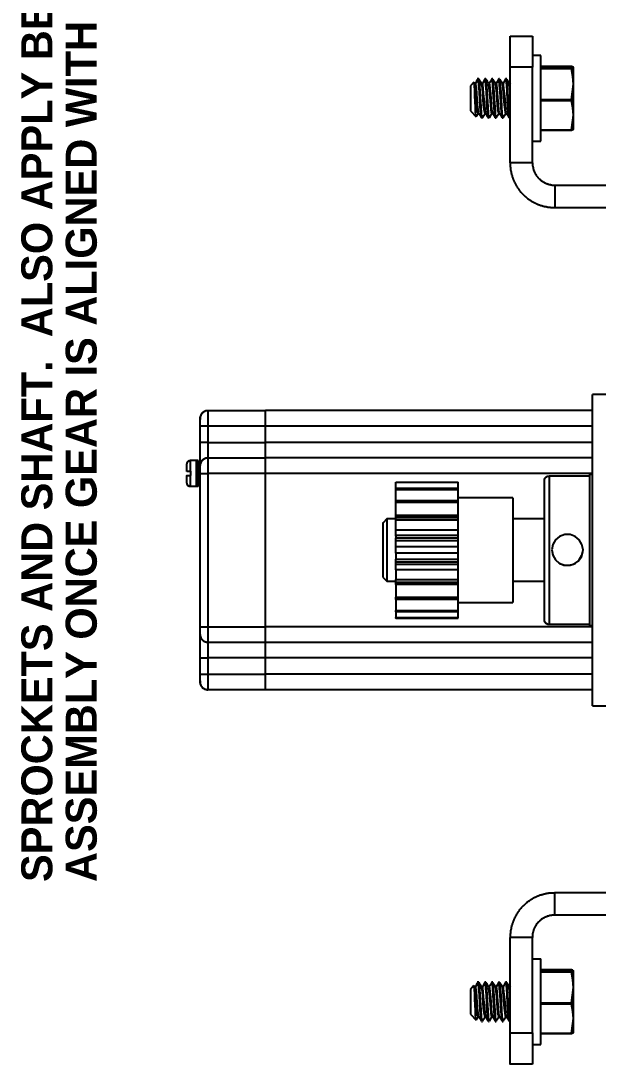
# Model space of a CAD drawing. Header units: inches. Extents: x 0 to 11, y 0.3 to 17.
# Drawn here: x 5.515 to 7.834, y 4.508 to 8.695 of the extents above; entities that cross this region are included whole.
import ezdxf

# ---------------------------------------------------------------- set-up
doc = ezdxf.new("R2010")
doc.units = ezdxf.units.IN
doc.header["$MEASUREMENT"] = 0
doc.layers.add('Layer 1', color=7, linetype='Continuous')

msp = doc.modelspace()

# ---------------------------------------------------------------- linework, layer by layer
at = {"layer": 'Layer 1', "color": 7, "lineweight": 25, "true_color": 0xffffff}
for points in [[(7.5708, 8.5083), (7.4808, 8.5083), (7.4808, 8.6333)], [(7.4808, 8.6333), (7.5708, 8.6333)], [(7.5708, 8.6333), (7.5708, 8.5083)], [(7.6033, 8.555), (7.5708, 8.555)], [(7.6033, 8.555), (7.6033, 8.5558)], [(7.6033, 8.2117), (7.6033, 8.555)], [(7.4808, 8.125), (7.4808, 8.5083)], [(7.5708, 8.125), (7.5708, 8.5083)], [(7.7267, 8.5117), (7.6033, 8.5117)], [(7.6033, 8.505), (7.7267, 8.505)], [(7.7267, 8.5025), (7.6033, 8.5025)], [(7.735, 8.5083), (7.7317, 8.51), (7.7267, 8.5117)], [(7.7267, 8.505), (7.7292, 8.5058), (7.735, 8.5083)], [(7.7267, 8.5025), (7.7267, 8.505)], [(7.735, 8.4408), (7.7325, 8.4717), (7.7267, 8.5025)], [(7.735, 8.5083), (7.735, 8.5092)], [(7.735, 8.5083), (7.735, 8.5092)], [(7.735, 8.4408), (7.735, 8.5083)], [(7.3517, 8.4617), (7.3458, 8.4525), (7.3408, 8.4433)], [(7.355, 8.4617), (7.3483, 8.4617)], [(7.365, 8.3075), (7.3642, 8.31), (7.3625, 8.3258), (7.3608, 8.35), (7.3575, 8.41), (7.355, 8.4367), (7.3533, 8.4542), (7.3517, 8.4617), (7.3517, 8.4608)], [(7.3558, 8.4617), (7.355, 8.4608)], [(7.3667, 8.4433), (7.3608, 8.4517), (7.3558, 8.4608)], [(7.3692, 8.3058), (7.3675, 8.31), (7.3658, 8.3258), (7.3642, 8.35), (7.3608, 8.41), (7.3592, 8.4367), (7.3575, 8.4542), (7.3558, 8.46)], [(7.3792, 8.4617), (7.3692, 8.4433)], [(7.3833, 8.4617), (7.3792, 8.4617)], [(7.3933, 8.3075), (7.3917, 8.31), (7.39, 8.3258), (7.3883, 8.35), (7.385, 8.41), (7.3833, 8.4367), (7.3817, 8.4542), (7.38, 8.4617), (7.3792, 8.4608)], [(7.3942, 8.4433), (7.3892, 8.4517), (7.3833, 8.4608)], [(7.3967, 8.3058), (7.395, 8.31), (7.3933, 8.3258), (7.3917, 8.35), (7.3883, 8.41), (7.3867, 8.4367), (7.385, 8.4542), (7.3833, 8.46)], [(7.4067, 8.4608), (7.4017, 8.4517), (7.3967, 8.4433)], [(7.4108, 8.4617), (7.4075, 8.4617)], [(7.4208, 8.3058), (7.42, 8.31), (7.4183, 8.3258), (7.4158, 8.35), (7.4125, 8.41), (7.4108, 8.4367), (7.4092, 8.4542), (7.4075, 8.4617), (7.4075, 8.4608)], [(7.4217, 8.4433), (7.4167, 8.4517), (7.4117, 8.4608)], [(7.425, 8.3058), (7.4233, 8.31), (7.4217, 8.3258), (7.42, 8.35), (7.4183, 8.38), (7.4158, 8.41), (7.4142, 8.4367), (7.4125, 8.4542), (7.4117, 8.46)], [(7.435, 8.4617), (7.4292, 8.4525), (7.4242, 8.4433)], [(7.4383, 8.4617), (7.435, 8.4617)], [(7.4483, 8.3075), (7.4475, 8.31), (7.4458, 8.3258), (7.4442, 8.35), (7.4408, 8.41), (7.4383, 8.4367), (7.4367, 8.4542), (7.435, 8.4617), (7.435, 8.4608)], [(7.45, 8.4433), (7.4442, 8.4517), (7.4392, 8.4608)], [(7.4525, 8.3058), (7.4508, 8.31), (7.4492, 8.3258), (7.4475, 8.35), (7.4442, 8.41), (7.4425, 8.4367), (7.4408, 8.4542), (7.4392, 8.46)], [(7.4625, 8.4617), (7.4525, 8.4433)], [(7.4667, 8.4617), (7.4625, 8.4617)], [(7.4767, 8.3075), (7.475, 8.31), (7.4733, 8.3258), (7.4717, 8.35), (7.4683, 8.41), (7.4667, 8.4367), (7.465, 8.4542), (7.4633, 8.4617), (7.4625, 8.4608)], [(7.4775, 8.4433), (7.4725, 8.4517), (7.4667, 8.4608)], [(7.48, 8.3058), (7.4783, 8.31), (7.4767, 8.3258), (7.475, 8.35), (7.4717, 8.41), (7.47, 8.4367), (7.4683, 8.4542), (7.4667, 8.46)], [(7.335, 8.4483), (7.3208, 8.4333)], [(7.3208, 8.4333), (7.3208, 8.3333)], [(7.3383, 8.4433), (7.3358, 8.4475)], [(7.3442, 8.31), (7.3442, 8.31), (7.3433, 8.3158), (7.3417, 8.3292), (7.3408, 8.3483), (7.34, 8.3708), (7.3392, 8.3942), (7.3383, 8.4158), (7.3375, 8.4333), (7.3367, 8.4442), (7.3358, 8.4475)], [(7.3417, 8.4433), (7.3383, 8.4433)], [(7.3517, 8.3242), (7.35, 8.3267), (7.3483, 8.3392), (7.3467, 8.3583), (7.3433, 8.4033), (7.3417, 8.4242), (7.34, 8.4375), (7.3383, 8.4425)], [(7.3542, 8.325), (7.3533, 8.3267), (7.3517, 8.3392), (7.35, 8.3583), (7.3467, 8.4033), (7.345, 8.4242), (7.3433, 8.4375), (7.3417, 8.4433)], [(7.3692, 8.4433), (7.3658, 8.4433)], [(7.3792, 8.3242), (7.3783, 8.3267), (7.3767, 8.3392), (7.3742, 8.3583), (7.3708, 8.4033), (7.3692, 8.4242), (7.3675, 8.4375), (7.3667, 8.4425)], [(7.3825, 8.325), (7.3817, 8.3267), (7.38, 8.3392), (7.3783, 8.3583), (7.3767, 8.3808), (7.3742, 8.4033), (7.3725, 8.4242), (7.3708, 8.4375), (7.3692, 8.4433)], [(7.3967, 8.4433), (7.3933, 8.4433)], [(7.4075, 8.3242), (7.4058, 8.3267), (7.4042, 8.3392), (7.4025, 8.3583), (7.3992, 8.4033), (7.3967, 8.4242), (7.395, 8.4375), (7.3942, 8.4425)], [(7.41, 8.325), (7.4092, 8.3267), (7.4075, 8.3392), (7.4058, 8.3583), (7.4025, 8.4033), (7.4008, 8.4242), (7.3992, 8.4375), (7.3975, 8.4433), (7.3967, 8.4433)], [(7.425, 8.4433), (7.4217, 8.4433)], [(7.435, 8.3242), (7.4333, 8.3267), (7.4317, 8.3392), (7.43, 8.3583), (7.4267, 8.4033), (7.425, 8.4242), (7.4233, 8.4375), (7.4217, 8.4425)], [(7.4375, 8.325), (7.4367, 8.3267), (7.435, 8.3392), (7.4333, 8.3583), (7.43, 8.4033), (7.4283, 8.4242), (7.4267, 8.4375), (7.425, 8.4433)], [(7.4525, 8.4433), (7.4492, 8.4433)], [(7.4625, 8.3242), (7.4617, 8.3267), (7.46, 8.3392), (7.4575, 8.3583), (7.4542, 8.4033), (7.4525, 8.4242), (7.4508, 8.4375), (7.4492, 8.4425)], [(7.4658, 8.325), (7.465, 8.3267), (7.4633, 8.3392), (7.4617, 8.3583), (7.46, 8.3808), (7.4575, 8.4033), (7.4558, 8.4242), (7.4542, 8.4375), (7.4525, 8.4433)], [(7.48, 8.4433), (7.4767, 8.4433)], [(7.4808, 8.415), (7.48, 8.4242), (7.4783, 8.4375), (7.4775, 8.4425)], [(7.4808, 8.4458), (7.48, 8.4433)], [(7.7267, 8.3792), (7.735, 8.4408)], [(7.735, 8.3158), (7.735, 8.4408)], [(7.6033, 8.3792), (7.7267, 8.3792)], [(7.7267, 8.3742), (7.6033, 8.3742)], [(7.735, 8.3158), (7.7325, 8.345), (7.7267, 8.3742), (7.7267, 8.3792)], [(7.3208, 8.3333), (7.3442, 8.31)], [(7.345, 8.3108), (7.3467, 8.315), (7.3517, 8.3233)], [(7.3517, 8.3233), (7.355, 8.3233)], [(7.3542, 8.3242), (7.36, 8.315), (7.365, 8.3058)], [(7.3658, 8.305), (7.3692, 8.305)], [(7.3692, 8.3058), (7.375, 8.315), (7.38, 8.3233)], [(7.3792, 8.3233), (7.3825, 8.3233)], [(7.3825, 8.3242), (7.3875, 8.315), (7.3933, 8.3058)], [(7.3933, 8.305), (7.3967, 8.305)], [(7.3975, 8.3058), (7.4025, 8.315), (7.4075, 8.3233)], [(7.4075, 8.3233), (7.4108, 8.3233)], [(7.41, 8.3242), (7.4158, 8.315), (7.4208, 8.3058)], [(7.4208, 8.305), (7.425, 8.305)], [(7.425, 8.3058), (7.43, 8.315), (7.435, 8.3233)], [(7.435, 8.3233), (7.4383, 8.3233)], [(7.4375, 8.3242), (7.4433, 8.315), (7.4483, 8.3058)], [(7.4492, 8.305), (7.4525, 8.305)], [(7.4525, 8.3058), (7.4583, 8.315), (7.4633, 8.3233)], [(7.4625, 8.3233), (7.4658, 8.3233)], [(7.4658, 8.3242), (7.4708, 8.315), (7.4767, 8.3058)], [(7.4767, 8.305), (7.48, 8.305)], [(7.4808, 8.3058), (7.4808, 8.3067)], [(7.7267, 8.2575), (7.735, 8.3158)], [(7.735, 8.2583), (7.735, 8.3158)], [(7.6033, 8.2575), (7.7267, 8.2575)], [(7.7267, 8.255), (7.6033, 8.255)], [(7.735, 8.2583), (7.7292, 8.2558), (7.7267, 8.255), (7.7267, 8.2575)], [(7.5708, 8.2117), (7.6033, 8.2117)], [(7.5708, 8.125), (7.4808, 8.125)], [(7.4808, 8.125), (7.4808, 8.1092), (7.4817, 8.1067), (7.4817, 8.1008), (7.4825, 8.0983), (7.4825, 8.0958), (7.4833, 8.0942), (7.4833, 8.0917), (7.4842, 8.09), (7.4842, 8.0875), (7.485, 8.085), (7.485, 8.0833), (7.4858, 8.0808), (7.4867, 8.0792), (7.4867, 8.0767), (7.4875, 8.075), (7.4883, 8.0725), (7.4892, 8.0708), (7.4892, 8.0683), (7.49, 8.0667), (7.4908, 8.0642), (7.4917, 8.0625), (7.4925, 8.06), (7.4933, 8.0583), (7.4942, 8.0558), (7.495, 8.0542), (7.4958, 8.0517), (7.4967, 8.05), (7.4975, 8.0483), (7.4983, 8.0458), (7.4992, 8.0442), (7.5008, 8.0417), (7.5033, 8.0367), (7.505, 8.0342), (7.5067, 8.0308), (7.5083, 8.0283), (7.5092, 8.0267), (7.5108, 8.025), (7.5117, 8.0233), (7.5133, 8.0217), (7.5142, 8.02), (7.5158, 8.0175), (7.5167, 8.0158), (7.52, 8.0125), (7.5208, 8.0108), (7.5242, 8.0075), (7.525, 8.0058), (7.53, 8.0008), (7.5317, 7.9992), (7.5325, 7.9975), (7.5342, 7.9967), (7.5408, 7.99), (7.5425, 7.9892), (7.5458, 7.9858), (7.5475, 7.985), (7.5508, 7.9817), (7.5525, 7.9808), (7.555, 7.9792), (7.5567, 7.9783), (7.5583, 7.9767), (7.56, 7.9758), (7.5617, 7.9742), (7.5633, 7.9733), (7.5658, 7.9717), (7.5692, 7.97), (7.5717, 7.9683), (7.5767, 7.9658), (7.5792, 7.9642), (7.5808, 7.9633), (7.5833, 7.9625), (7.5867, 7.9608), (7.5892, 7.96), (7.5908, 7.9592), (7.5933, 7.9583), (7.595, 7.9575), (7.5975, 7.9567), (7.5992, 7.9558), (7.6017, 7.955), (7.6033, 7.9542), (7.6058, 7.9542), (7.6075, 7.9533), (7.61, 7.9525), (7.6117, 7.9517), (7.6142, 7.9517), (7.6158, 7.9508), (7.6183, 7.95), (7.62, 7.95), (7.6225, 7.9492), (7.625, 7.9492), (7.6267, 7.9483), (7.6292, 7.9483), (7.6308, 7.9475), (7.6333, 7.9475), (7.6358, 7.9467), (7.6417, 7.9467), (7.6442, 7.9458), (7.66, 7.9458)], [(7.5708, 8.125), (7.5708, 8.1125), (7.5717, 8.1117), (7.5717, 8.1083), (7.5725, 8.1075), (7.5725, 8.1042), (7.5733, 8.1033), (7.5733, 8.1008), (7.5742, 8.1), (7.5742, 8.0975), (7.575, 8.0967), (7.575, 8.0958), (7.5758, 8.0942), (7.5758, 8.0933), (7.5767, 8.0925), (7.5767, 8.0917), (7.5775, 8.0908), (7.5775, 8.0892), (7.5783, 8.0883), (7.5783, 8.0875), (7.5792, 8.0867), (7.5792, 8.0858), (7.58, 8.0842), (7.5808, 8.0833), (7.5808, 8.0825), (7.5817, 8.0817), (7.5817, 8.0808), (7.5825, 8.08), (7.5833, 8.0783), (7.5833, 8.0775), (7.5858, 8.075), (7.5858, 8.0742), (7.5883, 8.0717), (7.5883, 8.0708), (7.5917, 8.0675), (7.5917, 8.0667), (7.5958, 8.0625), (7.5967, 8.0617), (7.5983, 8.06), (7.5992, 8.0592), (7.6, 8.0583), (7.6008, 8.0575), (7.6017, 8.0567), (7.6025, 8.0567), (7.6033, 8.0558), (7.6042, 8.055), (7.6058, 8.0533), (7.6067, 8.0533), (7.6092, 8.0508), (7.61, 8.0508), (7.6125, 8.0483), (7.6133, 8.0483), (7.615, 8.0475), (7.6158, 8.0467), (7.6167, 8.0467), (7.6175, 8.0458), (7.6183, 8.0458), (7.6192, 8.045), (7.6208, 8.0442), (7.6217, 8.0442), (7.6225, 8.0433), (7.6233, 8.0433), (7.6242, 8.0425), (7.6258, 8.0425), (7.6267, 8.0417), (7.6275, 8.0417), (7.6283, 8.0408), (7.6292, 8.0408), (7.6308, 8.04), (7.6317, 8.04), (7.6325, 8.0392), (7.635, 8.0392), (7.6358, 8.0383), (7.6383, 8.0383), (7.6392, 8.0375), (7.6425, 8.0375), (7.6433, 8.0367), (7.6467, 8.0367), (7.6475, 8.0358), (7.66, 8.0358)], [(7.66, 8.0358), (8.1775, 8.0358)], [(7.66, 8.0358), (7.66, 7.9458)], [(7.66, 7.9458), (8.1775, 7.9458)], [(8.0133, 7.1958), (7.8117, 7.1958)], [(7.8117, 5.9458), (7.8117, 7.1958)], [(6.2667, 7.1308), (6.2658, 7.13), (6.2592, 7.13), (6.2592, 7.1292), (6.2567, 7.1292), (6.2558, 7.1283), (6.2542, 7.1283), (6.2542, 7.1275), (6.2525, 7.1275), (6.2517, 7.1267), (6.2508, 7.1267), (6.2508, 7.1258), (6.2492, 7.1258), (6.2492, 7.125), (6.2483, 7.125), (6.2483, 7.1242), (6.2475, 7.1242), (6.2467, 7.1233), (6.2458, 7.1233), (6.2458, 7.1225), (6.245, 7.1225), (6.245, 7.1217), (6.2442, 7.1217), (6.2442, 7.1208), (6.2433, 7.1208), (6.2433, 7.12), (6.2425, 7.12), (6.2425, 7.1192), (6.2417, 7.1183), (6.2417, 7.1175), (6.2408, 7.1175), (6.2408, 7.1167), (6.24, 7.1167), (6.24, 7.115), (6.2392, 7.115), (6.2392, 7.1142), (6.2383, 7.1133), (6.2383, 7.1117), (6.2375, 7.1117), (6.2375, 7.11), (6.2367, 7.1092), (6.2367, 7.1067), (6.2358, 7.1067), (6.2358, 7.1042)], [(6.2667, 7.1308), (6.4983, 7.1308)], [(6.2667, 7.1308), (6.2667, 7.0683)], [(6.4983, 7.0683), (6.4983, 7.1317)], [(7.8117, 7.1317), (6.4983, 7.1317)], [(6.2358, 7.1058), (6.2358, 7.095)], [(6.2358, 7.095), (6.2358, 7.105)], [(6.2358, 7.0683), (6.2358, 7.095)], [(6.2667, 7.0683), (6.2358, 7.0683)], [(6.2358, 7.0033), (6.2358, 7.0683)], [(6.4983, 7.0683), (6.2667, 7.0683)], [(6.2667, 7.0683), (6.2667, 7.0033)], [(7.8117, 7.0683), (6.4983, 7.0683)], [(6.4983, 7.0033), (6.4983, 7.0683)], [(6.2358, 6.91), (6.2358, 7.0033)], [(6.2667, 7.0033), (6.2358, 7.0033)], [(6.2667, 7.0033), (6.4983, 7.0033)], [(6.2667, 7.0033), (6.2667, 6.9408)], [(7.8117, 7.0033), (6.4983, 7.0033)], [(6.4983, 6.9417), (6.4983, 7.0033)], [(6.195, 6.93), (6.1942, 6.9292), (6.19, 6.9292), (6.19, 6.9283), (6.1883, 6.9283), (6.1883, 6.9275), (6.1875, 6.9275), (6.1867, 6.9267), (6.1858, 6.9267), (6.1858, 6.9258), (6.185, 6.9258), (6.185, 6.925), (6.1842, 6.9242), (6.1842, 6.9233), (6.1833, 6.9233), (6.1833, 6.9217), (6.1825, 6.9217), (6.1825, 6.9175)], [(6.1825, 6.8867), (6.1825, 6.9175)], [(6.22, 6.93), (6.195, 6.93)], [(6.195, 6.93), (6.195, 6.8867)], [(6.2275, 6.9275), (6.22, 6.9275), (6.22, 6.93)], [(6.2275, 6.93), (6.22, 6.93)], [(6.22, 6.9275), (6.22, 6.9267)], [(6.22, 6.9192), (6.22, 6.9267)], [(6.2275, 6.9208), (6.22, 6.9208)], [(6.2275, 6.9108), (6.22, 6.9108), (6.22, 6.9192)], [(6.2275, 6.9192), (6.22, 6.9192)], [(6.22, 6.9108), (6.22, 6.9117)], [(6.22, 6.8967), (6.22, 6.9108)], [(6.2275, 6.9075), (6.22, 6.9075)], [(6.2275, 6.9275), (6.2275, 6.93)], [(6.2275, 6.9208), (6.2275, 6.9275)], [(6.2275, 6.9192), (6.2275, 6.9208)], [(6.2275, 6.9108), (6.2275, 6.9192)], [(6.2275, 6.9075), (6.2275, 6.9108)], [(6.2275, 6.8975), (6.2275, 6.9075)], [(6.2667, 6.9408), (6.2658, 6.94), (6.2592, 6.94), (6.2592, 6.9392), (6.2567, 6.9392), (6.2558, 6.9383), (6.2542, 6.9383), (6.2542, 6.9375), (6.2525, 6.9375), (6.2517, 6.9367), (6.2508, 6.9367), (6.2508, 6.9358), (6.2492, 6.9358), (6.2492, 6.935), (6.2483, 6.935), (6.2483, 6.9342), (6.2475, 6.9342), (6.2467, 6.9333), (6.2458, 6.9333), (6.2458, 6.9325), (6.245, 6.9325), (6.245, 6.9317), (6.2442, 6.9317), (6.2442, 6.9308), (6.2433, 6.9308), (6.2433, 6.93), (6.2425, 6.93), (6.2425, 6.9292), (6.2417, 6.9283), (6.2417, 6.9275), (6.2408, 6.9275), (6.2408, 6.9267), (6.24, 6.9267), (6.24, 6.925), (6.2392, 6.925), (6.2392, 6.9242), (6.2383, 6.9233), (6.2383, 6.9217), (6.2375, 6.9217), (6.2375, 6.92), (6.2367, 6.9192), (6.2367, 6.9167), (6.2358, 6.9167), (6.2358, 6.91)], [(6.2358, 6.8783), (6.2358, 6.91)], [(6.2667, 6.9408), (6.4983, 6.9408)], [(6.2667, 6.9408), (6.2667, 6.8783)], [(6.4983, 6.8783), (6.4983, 6.9417)], [(7.8117, 6.9417), (6.4983, 6.9417)], [(6.195, 6.8867), (6.1825, 6.8867)], [(6.1825, 6.84), (6.1825, 6.8708), (6.195, 6.8708)], [(6.1983, 6.8708), (6.1983, 6.8867), (6.195, 6.8867)], [(6.195, 6.8708), (6.195, 6.8275)], [(6.1983, 6.8708), (6.195, 6.8708)], [(6.2275, 6.8975), (6.22, 6.8975)], [(6.2275, 6.8867), (6.22, 6.8867), (6.22, 6.8975)], [(6.22, 6.8708), (6.22, 6.8867)], [(6.2275, 6.8592), (6.22, 6.8592), (6.22, 6.8708)], [(6.2275, 6.8708), (6.22, 6.8708)], [(6.2358, 6.9067), (6.2275, 6.9067)], [(6.2275, 6.8867), (6.2275, 6.8975)], [(6.2275, 6.8708), (6.2275, 6.8867)], [(6.2275, 6.8592), (6.2275, 6.8708)], [(6.2358, 6.2633), (6.2358, 6.8783), (6.2667, 6.8783)], [(6.2667, 6.8783), (6.2667, 6.2633)], [(6.4983, 6.8783), (6.2667, 6.8783)], [(7.8117, 6.8783), (6.4983, 6.8783)], [(6.4983, 6.2633), (6.4983, 6.8783)], [(7.6367, 6.8675), (7.6358, 6.8667), (7.6308, 6.8667), (7.6308, 6.8658), (7.6283, 6.8658), (7.6283, 6.865), (7.6267, 6.865), (7.6267, 6.8642), (7.625, 6.8642), (7.625, 6.8633), (7.6242, 6.8633), (7.6242, 6.8625), (7.6233, 6.8625), (7.6233, 6.8617), (7.6225, 6.8617), (7.6225, 6.8608), (7.6217, 6.8608), (7.6217, 6.86), (7.6208, 6.86), (7.6208, 6.8592), (7.62, 6.8592), (7.62, 6.8583), (7.6192, 6.8583), (7.6192, 6.8567), (7.6183, 6.8567), (7.6183, 6.855), (7.6175, 6.855), (7.6175, 6.8525), (7.6167, 6.8525), (7.6167, 6.8475)], [(7.7992, 6.8675), (7.6367, 6.8675)], [(7.6367, 6.8675), (7.6367, 6.5683)], [(7.8117, 6.8742), (7.7992, 6.8742)], [(7.7992, 6.8742), (7.7992, 6.2683)], [(6.1825, 6.84), (6.1825, 6.835), (6.1833, 6.835), (6.1833, 6.8333), (6.1842, 6.8333), (6.1842, 6.8325), (6.185, 6.8317), (6.185, 6.8308), (6.1858, 6.8308), (6.1858, 6.83), (6.1867, 6.83), (6.1875, 6.8292), (6.1883, 6.8292), (6.1883, 6.8283), (6.19, 6.8283), (6.19, 6.8275), (6.195, 6.8275)], [(6.195, 6.8275), (6.22, 6.8275)], [(6.22, 6.8467), (6.22, 6.86)], [(6.2275, 6.8492), (6.22, 6.8492)], [(6.22, 6.8467), (6.22, 6.8458)], [(6.2275, 6.8375), (6.22, 6.8375), (6.22, 6.8458)], [(6.2275, 6.8458), (6.22, 6.8458)], [(6.22, 6.8308), (6.22, 6.8375)], [(6.2275, 6.8358), (6.22, 6.8358)], [(6.22, 6.8308), (6.22, 6.83)], [(6.2275, 6.8267), (6.22, 6.8267), (6.22, 6.83)], [(6.2275, 6.83), (6.22, 6.83)], [(6.2275, 6.8492), (6.2275, 6.8592)], [(6.2275, 6.8508), (6.2358, 6.8508)], [(6.2275, 6.8458), (6.2275, 6.8492)], [(6.2275, 6.8375), (6.2275, 6.8458)], [(6.2275, 6.8358), (6.2275, 6.8375)], [(6.2275, 6.83), (6.2275, 6.8358)], [(6.2275, 6.8267), (6.2275, 6.83)], [(7.0217, 6.8417), (7.0217, 6.8433)], [(7.0217, 6.8433), (7.2717, 6.8433)], [(7.0217, 6.8183), (7.0217, 6.8417)], [(7.2717, 6.8417), (7.0217, 6.8417)], [(7.2717, 6.8417), (7.2717, 6.8433)], [(7.2717, 6.8183), (7.2717, 6.8417)], [(7.6167, 6.8475), (7.6167, 6.2942)], [(7.0217, 6.8133), (7.0217, 6.8192)], [(7.0217, 6.8192), (7.2717, 6.8192)], [(7.0217, 6.7692), (7.0217, 6.8133)], [(7.2717, 6.8133), (7.0217, 6.8133)], [(7.2717, 6.8133), (7.2717, 6.8192)], [(7.2717, 6.7692), (7.2717, 6.8133)], [(7.0217, 6.7617), (7.0217, 6.77)], [(7.0217, 6.77), (7.2717, 6.77)], [(7.0217, 6.71), (7.0217, 6.7617)], [(7.2717, 6.7617), (7.0217, 6.7617)], [(7.4917, 6.7808), (7.2717, 6.7808)], [(7.2717, 6.7617), (7.2717, 6.77)], [(7.2717, 6.71), (7.2717, 6.7617)], [(7.4917, 6.7808), (7.4917, 6.3608)], [(7.0217, 6.7017), (7.0217, 6.71)], [(7.2717, 6.71), (7.0217, 6.71)], [(7.2717, 6.7025), (7.0217, 6.7025)], [(7.0217, 6.7025), (7.0217, 6.7017)], [(7.0217, 6.6908), (7.0217, 6.7017)], [(7.0217, 6.7017), (7.2717, 6.7017)], [(7.2717, 6.7017), (7.2717, 6.71)], [(7.2717, 6.7017), (7.2717, 6.7025)], [(7.2717, 6.6908), (7.2717, 6.7017)], [(6.9858, 6.6958), (6.9708, 6.6808)], [(6.9708, 6.6808), (6.9708, 6.6817)], [(6.9708, 6.4608), (6.9708, 6.6808)], [(7.0217, 6.6958), (6.9858, 6.6958)], [(6.9858, 6.6958), (6.9858, 6.4458)], [(7.0217, 6.6508), (7.0217, 6.6908)], [(7.2717, 6.6908), (7.0217, 6.6908)], [(7.2717, 6.6508), (7.2717, 6.6908)], [(7.6167, 6.6958), (7.4917, 6.6958)], [(7.0217, 6.6267), (7.0217, 6.6508)], [(7.2717, 6.6508), (7.0217, 6.6508)], [(7.2717, 6.6292), (7.0217, 6.6292)], [(7.0217, 6.6292), (7.0217, 6.6208)], [(7.0217, 6.6083), (7.0217, 6.6208)], [(7.0217, 6.6208), (7.2717, 6.6208)], [(7.2717, 6.6267), (7.2717, 6.6508)], [(7.2717, 6.6208), (7.2717, 6.6292)], [(7.2717, 6.6083), (7.2717, 6.6208)], [(7.6483, 6.5717), (7.6517, 6.5508), (7.6625, 6.5317), (7.6792, 6.5175), (7.7, 6.51), (7.7217, 6.51), (7.7417, 6.5175), (7.7583, 6.5317), (7.7692, 6.5508), (7.7733, 6.5717), (7.7692, 6.5933), (7.7583, 6.6117), (7.7417, 6.6258), (7.7217, 6.6333), (7.7, 6.6333), (7.6792, 6.6258), (7.6625, 6.6117), (7.6517, 6.5933), (7.6483, 6.5717)], [(7.0217, 6.5842), (7.0217, 6.6083)], [(7.2717, 6.6083), (7.0217, 6.6083)], [(7.0217, 6.5592), (7.0217, 6.5842)], [(7.2717, 6.5842), (7.0217, 6.5842)], [(7.2717, 6.5842), (7.2717, 6.6083)], [(7.2717, 6.5592), (7.2717, 6.5842)], [(7.2717, 6.5592), (7.0217, 6.5592), (7.0217, 6.535)], [(7.2717, 6.5225), (7.0217, 6.5225), (7.0217, 6.535)], [(7.0217, 6.535), (7.2717, 6.535)], [(7.2717, 6.535), (7.2717, 6.5592)], [(7.2717, 6.5225), (7.2717, 6.535)], [(7.6367, 6.5683), (7.6367, 6.2742)], [(7.6483, 6.5717), (7.6517, 6.5517), (7.6617, 6.5333), (7.6767, 6.5192), (7.6958, 6.5108), (7.7167, 6.51), (7.7367, 6.515), (7.7542, 6.5267), (7.7667, 6.5433), (7.7725, 6.5642), (7.7733, 6.5717)], [(7.0217, 6.5142), (7.0217, 6.5225)], [(7.0217, 6.4917), (7.0217, 6.5158)], [(7.0217, 6.5142), (7.2717, 6.5142)], [(7.2717, 6.4917), (7.0217, 6.4917), (7.0217, 6.4525)], [(7.2717, 6.5142), (7.2717, 6.5225)], [(7.2717, 6.4917), (7.2717, 6.5158)], [(7.2717, 6.4525), (7.2717, 6.4917)], [(6.9708, 6.4608), (6.9858, 6.4458)], [(7.2717, 6.4408), (7.0217, 6.4408), (7.0217, 6.4525)], [(7.0217, 6.4525), (7.2717, 6.4525)], [(7.2717, 6.4408), (7.2717, 6.4525)], [(6.9858, 6.4458), (7.0217, 6.4458)], [(7.0217, 6.4408), (7.2717, 6.4408)], [(7.0217, 6.4408), (7.0217, 6.4408)], [(7.0217, 6.4325), (7.0217, 6.4392)], [(7.2717, 6.4325), (7.0217, 6.4325), (7.0217, 6.3817)], [(7.2717, 6.4408), (7.2717, 6.4408)], [(7.2717, 6.4325), (7.2717, 6.4392)], [(7.2717, 6.3817), (7.2717, 6.4325)], [(7.4917, 6.4458), (7.6167, 6.4458)], [(7.0217, 6.3817), (7.2717, 6.3817)], [(7.0217, 6.3725), (7.0217, 6.3817)], [(7.2717, 6.3725), (7.0217, 6.3725)], [(7.0217, 6.3717), (7.0217, 6.3292)], [(7.2717, 6.3725), (7.2717, 6.3817)], [(7.2717, 6.3292), (7.2717, 6.3717)], [(7.2717, 6.3233), (7.0217, 6.3233), (7.0217, 6.3292)], [(7.0217, 6.3292), (7.2717, 6.3292)], [(7.0217, 6.3225), (7.0217, 6.3008)], [(7.2717, 6.3608), (7.4917, 6.3608)], [(7.2717, 6.3233), (7.2717, 6.3292)], [(7.2717, 6.3008), (7.2717, 6.3225)], [(7.2717, 6.2983), (7.0217, 6.2983), (7.0217, 6.3008)], [(7.0217, 6.3008), (7.2717, 6.3008)], [(7.0217, 6.2983), (7.2717, 6.2983)], [(7.2717, 6.2983), (7.2717, 6.3008)], [(7.6167, 6.2942), (7.6167, 6.2883), (7.6175, 6.2883), (7.6175, 6.2858), (7.6183, 6.2858), (7.6183, 6.2842), (7.6192, 6.2842), (7.6192, 6.2825), (7.62, 6.2825), (7.62, 6.2817), (7.6208, 6.2817), (7.6208, 6.2808), (7.6217, 6.2808), (7.6217, 6.28), (7.6225, 6.28), (7.6225, 6.2792), (7.6233, 6.2792), (7.6233, 6.2783), (7.6242, 6.2783), (7.6242, 6.2775), (7.625, 6.2775), (7.625, 6.2767), (7.6267, 6.2767), (7.6267, 6.2758), (7.6283, 6.2758), (7.6283, 6.275), (7.6308, 6.275), (7.6308, 6.2742), (7.6367, 6.2742)], [(6.2358, 6.2633), (6.2667, 6.2633)], [(6.2358, 6.2325), (6.2358, 6.2633)], [(6.2667, 6.2633), (6.2667, 6.2008)], [(6.2667, 6.2633), (6.4983, 6.2633)], [(7.8117, 6.2633), (6.4983, 6.2633)], [(7.8117, 6.2008), (6.4983, 6.2008), (6.4983, 6.2633)], [(7.6367, 6.2742), (7.7992, 6.2742)], [(7.7992, 6.2683), (7.8117, 6.2683)], [(6.2358, 6.1383), (6.2358, 6.2325)], [(6.2358, 6.2325), (6.2358, 6.225), (6.2367, 6.225), (6.2367, 6.2225), (6.2375, 6.2217), (6.2375, 6.22), (6.2383, 6.22), (6.2383, 6.2183), (6.2392, 6.2175), (6.2392, 6.2167), (6.24, 6.2167), (6.24, 6.215), (6.2408, 6.215), (6.2408, 6.2142), (6.2417, 6.2142), (6.2417, 6.2133), (6.2425, 6.2125), (6.2425, 6.2117), (6.2433, 6.2117), (6.2433, 6.2108), (6.2442, 6.2108), (6.2442, 6.21), (6.245, 6.21), (6.245, 6.2092), (6.2458, 6.2092), (6.2458, 6.2083), (6.2467, 6.2083), (6.2475, 6.2075), (6.2483, 6.2075), (6.2483, 6.2067), (6.2492, 6.2067), (6.2492, 6.2058), (6.2508, 6.2058), (6.2508, 6.205), (6.2517, 6.205), (6.2525, 6.2042), (6.2542, 6.2042), (6.2542, 6.2033), (6.2558, 6.2033), (6.2567, 6.2025), (6.2592, 6.2025), (6.2592, 6.2017), (6.2667, 6.2017)], [(6.4983, 6.2008), (6.2667, 6.2008)], [(6.2667, 6.2008), (6.2667, 6.1383)], [(6.4983, 6.1383), (6.4983, 6.2008)], [(6.2358, 6.1383), (6.2667, 6.1383)], [(6.2358, 6.0733), (6.2358, 6.1383)], [(6.2667, 6.1383), (6.2667, 6.0733)], [(6.4983, 6.1383), (6.2667, 6.1383)], [(7.8117, 6.1383), (6.4983, 6.1383)], [(6.4983, 6.0733), (6.4983, 6.1383)], [(6.2358, 6.0467), (6.2358, 6.0733)], [(6.2358, 6.0733), (6.2667, 6.0733)], [(6.2667, 6.0733), (6.2667, 6.0108)], [(6.2667, 6.0733), (6.4983, 6.0733)], [(7.8117, 6.0733), (6.4983, 6.0733)], [(7.8117, 6.0108), (6.4983, 6.0108), (6.4983, 6.0733)], [(6.2358, 6.0467), (6.2358, 6.0425)], [(6.2358, 6.0375), (6.2358, 6.0467)], [(6.2358, 6.0425), (6.2358, 6.0367)], [(6.2358, 6.0375), (6.2358, 6.0333), (6.2367, 6.0333), (6.2367, 6.0308), (6.2375, 6.0308), (6.2375, 6.0292), (6.2383, 6.0283), (6.2383, 6.0275), (6.2392, 6.0267), (6.2392, 6.0258), (6.24, 6.0258), (6.24, 6.025), (6.2408, 6.0242), (6.2408, 6.0233), (6.2417, 6.0233), (6.2417, 6.0225), (6.2425, 6.0225), (6.2425, 6.0217), (6.2433, 6.0208), (6.2467, 6.0175), (6.2475, 6.0175), (6.2475, 6.0167), (6.2483, 6.0167), (6.2492, 6.0158), (6.25, 6.0158), (6.25, 6.015), (6.2508, 6.015), (6.2517, 6.0142), (6.2533, 6.0142), (6.2533, 6.0133), (6.255, 6.0133), (6.255, 6.0125), (6.2575, 6.0125), (6.2575, 6.0117), (6.2608, 6.0117), (6.2617, 6.0108), (6.2667, 6.0108)], [(6.4983, 6.0108), (6.2667, 6.0108)], [(7.8117, 5.9458), (8.0133, 5.9458)], [(7.66, 5.1958), (7.6575, 5.195), (7.6442, 5.195), (7.6417, 5.1942), (7.6358, 5.1942), (7.6333, 5.1933), (7.6308, 5.1933), (7.6292, 5.1925), (7.6267, 5.1925), (7.625, 5.1917), (7.6225, 5.1917), (7.62, 5.1908), (7.6183, 5.1908), (7.6158, 5.19), (7.6142, 5.1892), (7.6117, 5.1892), (7.61, 5.1883), (7.6075, 5.1875), (7.6058, 5.1867), (7.6033, 5.1867), (7.6017, 5.1858), (7.5992, 5.185), (7.5975, 5.1842), (7.595, 5.1833), (7.5933, 5.1825), (7.5908, 5.1817), (7.5892, 5.1808), (7.5867, 5.18), (7.5833, 5.1783), (7.5808, 5.1775), (7.5792, 5.1767), (7.5767, 5.175), (7.5717, 5.1725), (7.5692, 5.1708), (7.5658, 5.1692), (7.5633, 5.1675), (7.5617, 5.1667), (7.56, 5.165), (7.5583, 5.1642), (7.5567, 5.1625), (7.555, 5.1617), (7.5525, 5.16), (7.5508, 5.1592), (7.5475, 5.1558), (7.5458, 5.155), (7.5425, 5.1517), (7.5408, 5.1508), (7.5342, 5.1442), (7.5325, 5.1433), (7.5317, 5.1417), (7.525, 5.135), (7.5242, 5.1333), (7.5208, 5.13), (7.52, 5.1283), (7.5167, 5.125), (7.5158, 5.1233), (7.5142, 5.1208), (7.5133, 5.1192), (7.5117, 5.1175), (7.5108, 5.1158), (7.5092, 5.1142), (7.5083, 5.1125), (7.5067, 5.11), (7.505, 5.1067), (7.5033, 5.1042), (7.5008, 5.0992), (7.4992, 5.0967), (7.4983, 5.095), (7.4975, 5.0925), (7.4967, 5.0908), (7.4958, 5.0892), (7.495, 5.0867), (7.4942, 5.085), (7.4933, 5.0825), (7.4925, 5.0808), (7.4917, 5.0783), (7.4908, 5.0767), (7.49, 5.0742), (7.4892, 5.0725), (7.4892, 5.07), (7.4883, 5.0683), (7.4875, 5.0658), (7.4867, 5.0642), (7.4867, 5.0617), (7.4858, 5.06), (7.485, 5.0575), (7.485, 5.0558), (7.4842, 5.0533), (7.4842, 5.0508), (7.4833, 5.0492), (7.4833, 5.0467), (7.4825, 5.045), (7.4825, 5.0425), (7.4817, 5.04), (7.4817, 5.0342), (7.4808, 5.0317), (7.4808, 5.0167)], [(8.1775, 5.1067), (7.66, 5.1067), (7.66, 5.1958)], [(8.1775, 5.1958), (7.66, 5.1958)], [(7.66, 5.1067), (7.6583, 5.1058), (7.6475, 5.1058), (7.6467, 5.105), (7.6433, 5.105), (7.6417, 5.1042), (7.6392, 5.1042), (7.6375, 5.1033), (7.6358, 5.1033), (7.6342, 5.1025), (7.6333, 5.1025), (7.6325, 5.1017), (7.63, 5.1017), (7.6292, 5.1008), (7.6283, 5.1008), (7.6275, 5.1), (7.6258, 5.1), (7.625, 5.0992), (7.6242, 5.0992), (7.6233, 5.0983), (7.6225, 5.0983), (7.6208, 5.0975), (7.62, 5.0975), (7.6192, 5.0967), (7.6183, 5.0958), (7.6175, 5.0958), (7.6158, 5.095), (7.615, 5.0942), (7.6142, 5.0942), (7.6125, 5.0925), (7.6117, 5.0925), (7.6108, 5.0917), (7.6092, 5.0908), (7.6083, 5.0908), (7.605, 5.0875), (7.6042, 5.0875), (7.6033, 5.0867), (7.6025, 5.0858), (7.6017, 5.085), (7.6008, 5.0842), (7.6, 5.0833), (7.5992, 5.0833), (7.5983, 5.0825), (7.595, 5.0792), (7.5942, 5.0783), (7.5925, 5.0767), (7.5925, 5.0758), (7.5908, 5.0742), (7.59, 5.0733), (7.5883, 5.0717), (7.5883, 5.0708), (7.585, 5.0675), (7.585, 5.0667), (7.5842, 5.065), (7.5833, 5.0642), (7.5833, 5.0633), (7.5825, 5.0625), (7.5817, 5.0617), (7.5817, 5.0608), (7.5808, 5.06), (7.58, 5.0583), (7.58, 5.0575), (7.5792, 5.0567), (7.5783, 5.0558), (7.5783, 5.055), (7.5775, 5.0533), (7.5775, 5.0525), (7.5767, 5.0517), (7.5767, 5.0508), (7.5758, 5.05), (7.5758, 5.0483), (7.575, 5.0475), (7.575, 5.0467), (7.5742, 5.0458), (7.5742, 5.0433), (7.5733, 5.0425), (7.5733, 5.0417), (7.5725, 5.04), (7.5725, 5.0383), (7.5717, 5.0367), (7.5717, 5.0342), (7.5708, 5.0325), (7.5708, 5.0292), (7.57, 5.0283), (7.57, 5.0167)], [(7.4808, 4.6333), (7.4808, 5.0167)], [(7.5708, 5.0167), (7.4808, 5.0167)], [(7.5708, 4.6333), (7.5708, 5.0167)], [(7.6033, 4.93), (7.5708, 4.93)], [(7.6033, 4.93), (7.6033, 4.9308)], [(7.6033, 4.5867), (7.6033, 4.93)], [(7.7267, 4.8867), (7.6033, 4.8867)], [(7.6033, 4.88), (7.7267, 4.88)], [(7.7267, 4.8775), (7.6033, 4.8775)], [(7.735, 4.8833), (7.7317, 4.885), (7.7267, 4.8867)], [(7.7267, 4.88), (7.7292, 4.8808), (7.735, 4.8833)], [(7.7267, 4.8775), (7.7267, 4.88)], [(7.735, 4.8158), (7.7325, 4.8467), (7.7267, 4.8775)], [(7.735, 4.8833), (7.735, 4.8842)], [(7.735, 4.8833), (7.735, 4.8842)], [(7.735, 4.8158), (7.735, 4.8833)], [(7.335, 4.8233), (7.3208, 4.8083)], [(7.3383, 4.8183), (7.3358, 4.8225)], [(7.3442, 4.685), (7.3442, 4.685), (7.3433, 4.6908), (7.3417, 4.7042), (7.3408, 4.7233), (7.34, 4.7458), (7.3392, 4.7692), (7.3383, 4.7908), (7.3375, 4.8083), (7.3367, 4.8192), (7.3358, 4.8225)], [(7.3417, 4.8183), (7.3383, 4.8183)], [(7.3517, 4.6992), (7.35, 4.7017), (7.3483, 4.7142), (7.3467, 4.7333), (7.3433, 4.7783), (7.3417, 4.7992), (7.34, 4.8125), (7.3383, 4.8175)], [(7.3517, 4.8367), (7.3458, 4.8275), (7.3408, 4.8183)], [(7.3542, 4.7), (7.3533, 4.7017), (7.3517, 4.7142), (7.35, 4.7333), (7.3467, 4.7783), (7.345, 4.7992), (7.3433, 4.8125), (7.3417, 4.8183)], [(7.355, 4.8367), (7.3483, 4.8367)], [(7.365, 4.6825), (7.3642, 4.685), (7.3625, 4.7008), (7.3608, 4.725), (7.3575, 4.785), (7.355, 4.8117), (7.3533, 4.8292), (7.3517, 4.8367), (7.3517, 4.8358)], [(7.3558, 4.8367), (7.355, 4.8358)], [(7.3667, 4.8183), (7.3608, 4.8267), (7.3558, 4.8358)], [(7.3692, 4.6808), (7.3675, 4.685), (7.3658, 4.7008), (7.3642, 4.725), (7.3608, 4.785), (7.3592, 4.8117), (7.3575, 4.8292), (7.3558, 4.835)], [(7.3692, 4.8183), (7.3658, 4.8183)], [(7.3792, 4.6992), (7.3783, 4.7017), (7.3767, 4.7142), (7.3742, 4.7333), (7.3708, 4.7783), (7.3692, 4.7992), (7.3675, 4.8125), (7.3667, 4.8175)], [(7.3792, 4.8367), (7.3692, 4.8183)], [(7.3825, 4.7), (7.3817, 4.7017), (7.38, 4.7142), (7.3783, 4.7333), (7.3767, 4.7558), (7.3742, 4.7783), (7.3725, 4.7992), (7.3708, 4.8125), (7.3692, 4.8183)], [(7.3833, 4.8367), (7.3792, 4.8367)], [(7.3933, 4.6825), (7.3917, 4.685), (7.39, 4.7008), (7.3883, 4.725), (7.385, 4.785), (7.3833, 4.8117), (7.3817, 4.8292), (7.38, 4.8367), (7.3792, 4.8358)], [(7.3942, 4.8183), (7.3892, 4.8267), (7.3833, 4.8358)], [(7.3967, 4.6808), (7.395, 4.685), (7.3933, 4.7008), (7.3917, 4.725), (7.3883, 4.785), (7.3867, 4.8117), (7.385, 4.8292), (7.3833, 4.835)], [(7.3967, 4.8183), (7.3933, 4.8183)], [(7.4075, 4.6992), (7.4058, 4.7017), (7.4042, 4.7142), (7.4025, 4.7333), (7.3992, 4.7783), (7.3967, 4.7992), (7.395, 4.8125), (7.3942, 4.8175)], [(7.4067, 4.8358), (7.4017, 4.8267), (7.3967, 4.8183)], [(7.41, 4.7), (7.4092, 4.7017), (7.4075, 4.7142), (7.4058, 4.7333), (7.4025, 4.7783), (7.4008, 4.7992), (7.3992, 4.8125), (7.3975, 4.8183), (7.3967, 4.8183)], [(7.4108, 4.8367), (7.4075, 4.8367)], [(7.4208, 4.6808), (7.42, 4.685), (7.4183, 4.7008), (7.4158, 4.725), (7.4125, 4.785), (7.4108, 4.8117), (7.4092, 4.8292), (7.4075, 4.8367), (7.4075, 4.8358)], [(7.4217, 4.8183), (7.4167, 4.8267), (7.4117, 4.8358)], [(7.425, 4.6808), (7.4233, 4.685), (7.4217, 4.7008), (7.42, 4.725), (7.4183, 4.755), (7.4158, 4.785), (7.4142, 4.8117), (7.4125, 4.8292), (7.4117, 4.835)], [(7.425, 4.8183), (7.4217, 4.8183)], [(7.435, 4.6992), (7.4333, 4.7017), (7.4317, 4.7142), (7.43, 4.7333), (7.4267, 4.7783), (7.425, 4.7992), (7.4233, 4.8125), (7.4217, 4.8175)], [(7.435, 4.8367), (7.4292, 4.8275), (7.4242, 4.8183)], [(7.4375, 4.7), (7.4367, 4.7017), (7.435, 4.7142), (7.4333, 4.7333), (7.43, 4.7783), (7.4283, 4.7992), (7.4267, 4.8125), (7.425, 4.8183)], [(7.4383, 4.8367), (7.435, 4.8367)], [(7.4483, 4.6825), (7.4475, 4.685), (7.4458, 4.7008), (7.4442, 4.725), (7.4408, 4.785), (7.4383, 4.8117), (7.4367, 4.8292), (7.435, 4.8367), (7.435, 4.8358)], [(7.45, 4.8183), (7.4442, 4.8267), (7.4392, 4.8358)], [(7.4525, 4.6808), (7.4508, 4.685), (7.4492, 4.7008), (7.4475, 4.725), (7.4442, 4.785), (7.4425, 4.8117), (7.4408, 4.8292), (7.4392, 4.835)], [(7.4525, 4.8183), (7.4492, 4.8183)], [(7.4625, 4.6992), (7.4617, 4.7017), (7.46, 4.7142), (7.4575, 4.7333), (7.4542, 4.7783), (7.4525, 4.7992), (7.4508, 4.8125), (7.4492, 4.8175)], [(7.4625, 4.8367), (7.4525, 4.8183)], [(7.4658, 4.7), (7.465, 4.7017), (7.4633, 4.7142), (7.4617, 4.7333), (7.46, 4.7558), (7.4575, 4.7783), (7.4558, 4.7992), (7.4542, 4.8125), (7.4525, 4.8183)], [(7.4667, 4.8367), (7.4625, 4.8367)], [(7.4767, 4.6825), (7.475, 4.685), (7.4733, 4.7008), (7.4717, 4.725), (7.4683, 4.785), (7.4667, 4.8117), (7.465, 4.8292), (7.4633, 4.8367), (7.4625, 4.8358)], [(7.4775, 4.8183), (7.4725, 4.8267), (7.4667, 4.8358)], [(7.48, 4.6808), (7.4783, 4.685), (7.4767, 4.7008), (7.475, 4.725), (7.4717, 4.785), (7.47, 4.8117), (7.4683, 4.8292), (7.4667, 4.835)], [(7.48, 4.8183), (7.4767, 4.8183)], [(7.4808, 4.79), (7.48, 4.7992), (7.4783, 4.8125), (7.4775, 4.8175)], [(7.4808, 4.8208), (7.48, 4.8183)], [(7.7267, 4.7542), (7.735, 4.8158)], [(7.735, 4.6908), (7.735, 4.8158)], [(7.3208, 4.8083), (7.3208, 4.7083)], [(7.6033, 4.7542), (7.7267, 4.7542)], [(7.7267, 4.7492), (7.6033, 4.7492)], [(7.735, 4.6908), (7.7325, 4.72), (7.7267, 4.7492), (7.7267, 4.7542)], [(7.3208, 4.7083), (7.3442, 4.685)], [(7.345, 4.6858), (7.3467, 4.69), (7.3517, 4.6983)], [(7.3517, 4.6983), (7.355, 4.6983)], [(7.3542, 4.6992), (7.36, 4.69), (7.365, 4.6808)], [(7.3692, 4.6808), (7.375, 4.69), (7.38, 4.6983)], [(7.3792, 4.6983), (7.3825, 4.6983)], [(7.3825, 4.6992), (7.3875, 4.69), (7.3933, 4.6808)], [(7.3975, 4.6808), (7.4025, 4.69), (7.4075, 4.6983)], [(7.4075, 4.6983), (7.4108, 4.6983)], [(7.41, 4.6992), (7.4158, 4.69), (7.4208, 4.6808)], [(7.425, 4.6808), (7.43, 4.69), (7.435, 4.6983)], [(7.435, 4.6983), (7.4383, 4.6983)], [(7.4375, 4.6992), (7.4433, 4.69), (7.4483, 4.6808)], [(7.4525, 4.6808), (7.4583, 4.69), (7.4633, 4.6983)], [(7.4625, 4.6983), (7.4658, 4.6983)], [(7.4658, 4.6992), (7.4708, 4.69), (7.4767, 4.6808)], [(7.7267, 4.6325), (7.735, 4.6908)], [(7.735, 4.6333), (7.735, 4.6908)], [(7.3658, 4.68), (7.3692, 4.68)], [(7.3933, 4.68), (7.3967, 4.68)], [(7.4208, 4.68), (7.425, 4.68)], [(7.4492, 4.68), (7.4525, 4.68)], [(7.4767, 4.68), (7.48, 4.68)], [(7.4808, 4.6808), (7.4808, 4.6817)], [(7.5708, 4.5083), (7.4808, 4.5083), (7.4808, 4.6333)], [(7.4808, 4.6333), (7.5708, 4.6333)], [(7.5708, 4.6333), (7.5708, 4.5083)], [(7.6033, 4.6325), (7.7267, 4.6325)], [(7.7267, 4.63), (7.6033, 4.63)], [(7.735, 4.6333), (7.7292, 4.6308), (7.7267, 4.63), (7.7267, 4.6325)], [(7.5708, 4.5867), (7.6033, 4.5867)]]:
    msp.add_lwpolyline(points, dxfattribs=at)

# ---------------------------------------------------------------- texts
at = {"layer": 'Layer 1', "color": 7, "true_color": 0xffffff, "char_height": 0.124667, "attachment_point": 7, "rotation": 90}
for s, insert in [('\\fCentury Gothic|b1|i0|c0|p34;\\W1;SPROCKETS AND SHAFT.  ALSO APPLY BETWEEN GEAR AND SHAFT AT FINAL ', (5.6433, 5.2392)), ('\\fCentury Gothic|b1|i0|c0|p34;\\W1;ASSEMBLY ONCE GEAR IS ALIGNED WITH GEAR RACK.', (5.8217, 5.2392))]:
    msp.add_mtext(s, dxfattribs=dict(at, insert=insert))

doc.saveas('drawing.dxf')
